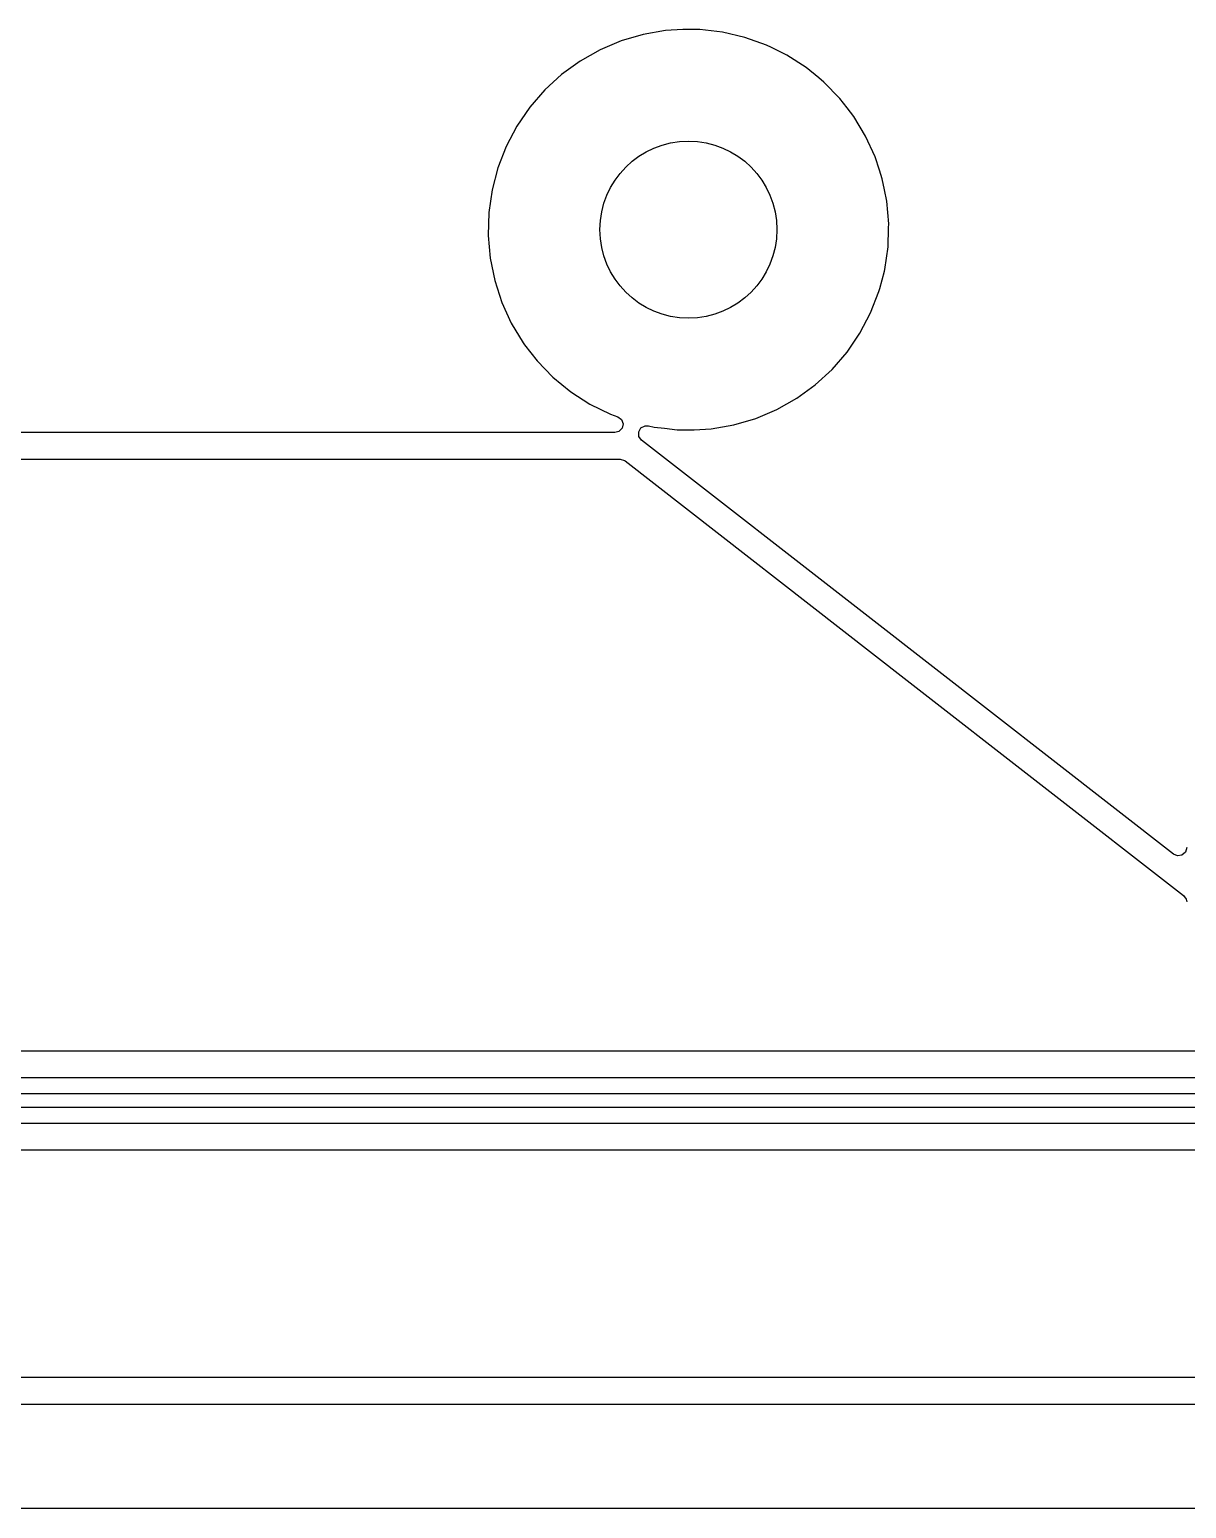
# Model space of a CAD drawing. Extents: x 0.71 to 7.56, y -5.16 to -0.79.
# Drawn here: x 3.108 to 3.803, y -5.157 to -4.27 of the extents above; entities that cross this region are included whole.
import ezdxf

# ---------------------------------------------------------------- set-up
doc = ezdxf.new("R2010")
doc.units = 0
doc.header["$MEASUREMENT"] = 0
doc.layers.add('BLACK', color=7, linetype='CONTINUOUS')

msp = doc.modelspace()

# ---------------------------------------------------------------- linework, layer by layer
at = {"layer": 'BLACK', "linetype": 'CONTINUOUS'}
for p, q in [((3.46351, -4.27646), (3.45086, -4.28181)), ((3.47669, -4.2726), (3.46351, -4.27646)), ((3.46351, -4.27646), (3.46351, -4.27646)), ((3.49022, -4.27025), (3.47669, -4.2726)), ((3.47669, -4.2726), (3.47669, -4.2726)), ((3.50051, -4.26967), (3.49022, -4.27025)), ((3.5108, -4.26967), (3.50051, -4.26967)), ((3.50051, -4.26967), (3.50051, -4.26967)), ((3.52445, -4.27123), (3.5108, -4.26967)), ((3.5108, -4.26967), (3.5108, -4.26967)), ((3.53783, -4.27434), (3.52445, -4.27123)), ((3.53786, -4.27435), (3.53783, -4.27434)), ((3.55076, -4.27896), (3.53786, -4.27435)), ((3.45086, -4.28181), (3.4389, -4.28857)), ((3.45086, -4.28181), (3.45086, -4.28181)), ((3.55375, -4.28043), (3.55076, -4.27896)), ((3.55076, -4.27896), (3.55076, -4.27896)), ((3.55076, -4.27896), (3.55076, -4.27896)), ((3.56309, -4.28502), (3.55375, -4.28043)), ((3.57464, -4.29244), (3.56309, -4.28502)), ((3.4389, -4.28857), (3.42779, -4.29664)), ((3.4389, -4.28857), (3.4389, -4.28857)), ((3.58224, -4.29866), (3.57464, -4.29244)), ((3.57464, -4.29244), (3.57464, -4.29244)), ((3.57464, -4.29244), (3.57464, -4.29244)), ((3.57464, -4.29244), (3.57464, -4.29244)), ((3.42779, -4.29664), (3.41767, -4.30593)), ((3.42779, -4.29664), (3.42779, -4.29664)), ((3.58528, -4.30114), (3.58224, -4.29866)), ((3.59485, -4.31099), (3.58528, -4.30114)), ((3.41767, -4.30593), (3.40868, -4.31631)), ((3.59923, -4.31666), (3.59485, -4.31099)), ((3.59485, -4.31099), (3.59485, -4.31099)), ((3.40868, -4.31631), (3.40092, -4.32764)), ((3.60324, -4.32186), (3.59923, -4.31666)), ((3.61033, -4.33363), (3.60324, -4.32186)), ((3.60324, -4.32186), (3.60324, -4.32186)), ((3.60324, -4.32186), (3.60324, -4.32186)), ((3.40092, -4.32764), (3.39451, -4.33979)), ((3.40092, -4.32764), (3.40092, -4.32764)), ((3.39451, -4.33979), (3.38953, -4.35259)), ((3.39451, -4.33979), (3.39451, -4.33979)), ((3.61601, -4.34607), (3.61033, -4.33363)), ((3.61033, -4.33363), (3.61033, -4.33363)), ((3.61604, -4.34612), (3.61601, -4.34607)), ((3.61863, -4.35409), (3.61604, -4.34612)), ((3.38953, -4.35259), (3.38604, -4.36587)), ((3.62028, -4.35918), (3.61863, -4.35409)), ((3.38604, -4.36587), (3.38408, -4.37947)), ((3.62164, -4.36587), (3.62028, -4.35918)), ((3.62028, -4.35918), (3.62028, -4.35918)), ((3.62301, -4.37264), (3.62164, -4.36587)), ((3.62359, -4.37947), (3.62301, -4.37264)), ((3.38408, -4.37947), (3.38369, -4.3932)), ((3.38408, -4.37947), (3.38408, -4.37947)), ((3.62418, -4.38633), (3.62359, -4.37947)), ((3.38369, -4.3932), (3.38369, -4.3932)), ((3.38369, -4.3932), (3.38487, -4.40688)), ((3.62379, -4.40006), (3.62412, -4.38863)), ((3.62412, -4.38863), (3.62418, -4.38633)), ((3.62418, -4.38633), (3.62418, -4.38633)), ((3.62184, -4.41365), (3.62379, -4.40006)), ((3.38487, -4.40688), (3.38759, -4.42034)), ((3.61884, -4.42507), (3.62158, -4.41464)), ((3.62158, -4.41464), (3.62184, -4.41365)), ((3.38759, -4.42034), (3.38759, -4.42035)), ((3.38759, -4.42035), (3.39184, -4.43341)), ((3.61336, -4.43974), (3.61834, -4.42694)), ((3.61834, -4.42694), (3.61884, -4.42507)), ((3.39184, -4.43341), (3.39754, -4.4459)), ((3.39754, -4.4459), (3.39754, -4.4459)), ((3.39754, -4.4459), (3.40464, -4.45766)), ((3.60695, -4.45188), (3.61336, -4.43974)), ((3.5992, -4.46322), (3.60695, -4.45188)), ((3.40464, -4.45766), (3.40464, -4.45766)), ((3.40464, -4.45766), (3.40464, -4.45766)), ((3.40464, -4.45766), (3.40555, -4.45885)), ((3.40555, -4.45885), (3.41302, -4.46854)), ((3.5902, -4.4736), (3.5992, -4.46322)), ((3.41302, -4.46854), (3.41302, -4.46854)), ((3.41302, -4.46854), (3.4226, -4.47839)), ((3.4226, -4.47839), (3.4226, -4.47839)), ((3.4226, -4.47839), (3.4226, -4.47839)), ((3.4226, -4.47839), (3.43323, -4.48708)), ((3.58008, -4.48289), (3.5902, -4.4736)), ((3.43323, -4.48708), (3.43323, -4.48708)), ((3.43323, -4.48708), (3.43323, -4.48708)), ((3.43323, -4.48708), (3.43323, -4.48708)), ((3.43323, -4.48708), (3.44478, -4.49451)), ((3.55701, -4.49772), (3.56897, -4.49096)), ((3.56897, -4.49096), (3.58008, -4.48289)), ((3.44478, -4.49451), (3.45711, -4.50057)), ((3.54436, -4.50306), (3.55701, -4.49772)), ((3.45711, -4.50057), (3.45711, -4.50057)), ((3.45711, -4.50057), (3.45711, -4.50057)), ((3.45711, -4.50057), (3.46144, -4.50211)), ((3.46144, -4.50211), (3.46366, -4.50373)), ((3.46366, -4.50373), (3.46466, -4.50629)), ((3.46466, -4.50629), (3.46412, -4.50899)), ((3.47407, -4.51111), (3.47544, -4.50872)), ((3.47544, -4.50872), (3.47788, -4.50745)), ((3.47788, -4.50745), (3.47993, -4.50748)), ((3.47993, -4.50748), (3.48342, -4.5083)), ((3.48342, -4.5083), (3.48342, -4.5083)), ((3.48342, -4.5083), (3.48342, -4.5083)), ((3.48342, -4.5083), (3.48948, -4.50899)), ((3.51765, -4.50927), (3.53118, -4.50693)), ((3.53118, -4.50693), (3.54436, -4.50306)), ((3.4598, -4.51159), (2.24905, -4.51159)), ((3.4622, -4.51096), (3.4598, -4.51159)), ((3.46412, -4.50899), (3.4622, -4.51096)), ((3.47422, -4.51386), (3.47407, -4.51111)), ((3.47583, -4.51609), (3.47422, -4.51386)), ((3.61365, -4.62329), (3.47583, -4.51609)), ((3.48948, -4.50899), (3.49707, -4.50986)), ((3.49707, -4.50986), (3.49707, -4.50986)), ((3.49707, -4.50986), (3.50737, -4.50986)), ((3.50737, -4.50986), (3.5108, -4.50967)), ((3.5108, -4.50967), (3.51765, -4.50927)), ((2.08661, -4.52756), (3.46289, -4.52756)), ((3.46289, -4.52756), (3.46553, -4.52833)), ((3.46553, -4.52833), (3.46589, -4.52859)), ((3.46589, -4.52859), (3.63355, -4.65899)), ((3.79525, -4.76453), (3.61365, -4.62329)), ((3.63355, -4.65899), (3.80125, -4.78942)), ((3.79755, -4.76551), (3.79525, -4.76453)), ((3.80028, -4.76512), (3.79755, -4.76551)), ((3.80235, -4.76332), (3.80028, -4.76512)), ((3.80313, -4.76068), (3.80235, -4.76332)), ((3.80125, -4.78942), (3.80285, -4.79165)), ((3.80285, -4.79165), (3.80313, -4.79327)), ((3.9835, -4.88285), (2.3039, -4.88285)), ((2.29535, -4.89862), (3.99206, -4.89862)), ((2.28801, -4.91634), (3.99939, -4.91634)), ((3.99409, -4.90846), (2.29331, -4.90846)), ((4.00143, -4.92618), (2.28597, -4.92618)), ((2.28816, -4.94195), (4.00108, -4.94195)), ((3.95024, -5.07874), (2.04976, -5.07874)), ((2.04976, -5.0947), (3.9405, -5.0947)), ((3.93211, -5.15726), (1.2704, -5.15726))]:
    msp.add_line(p, q, dxfattribs=at)
at = {"layer": 'BLACK'}
msp.add_circle((3.50394, -4.38976), 0.05315, dxfattribs=at)

doc.saveas('drawing.dxf')
